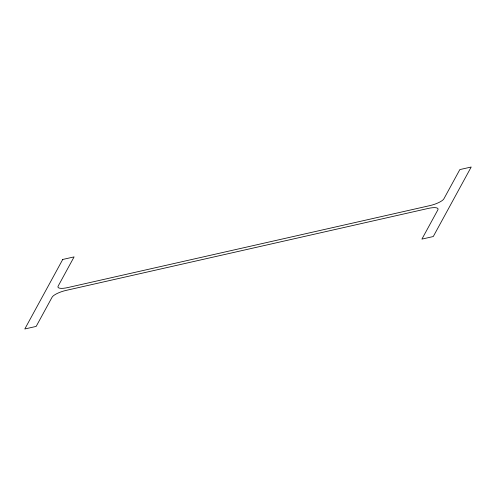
<?xml version="1.0" encoding="UTF-8"?>
<svg xmlns="http://www.w3.org/2000/svg" width="496" height="496" viewBox="0 0 496 496"><rect width="100%" height="100%" fill="white"/><g stroke="black" fill="none" stroke-linecap="round" stroke-linejoin="round"><path stroke-width="0.74" d="M62.732 259.464L24.8 328.984L36.165 326.411L52.111 297.178A12.53 3.41 -17.1 0 1 66.173 290.377L428.302 208.413A12.53 3.41 -17.1 0 1 437.856 209.876L421.904 239.109L433.268 236.536L471.2 167.016L459.835 169.589L443.889 198.822A12.53 3.41 -17.1 0 1 429.827 205.623L67.698 287.587A12.53 3.41 -17.1 0 1 58.144 286.124L74.096 256.891L62.732 259.464"/></g></svg>
